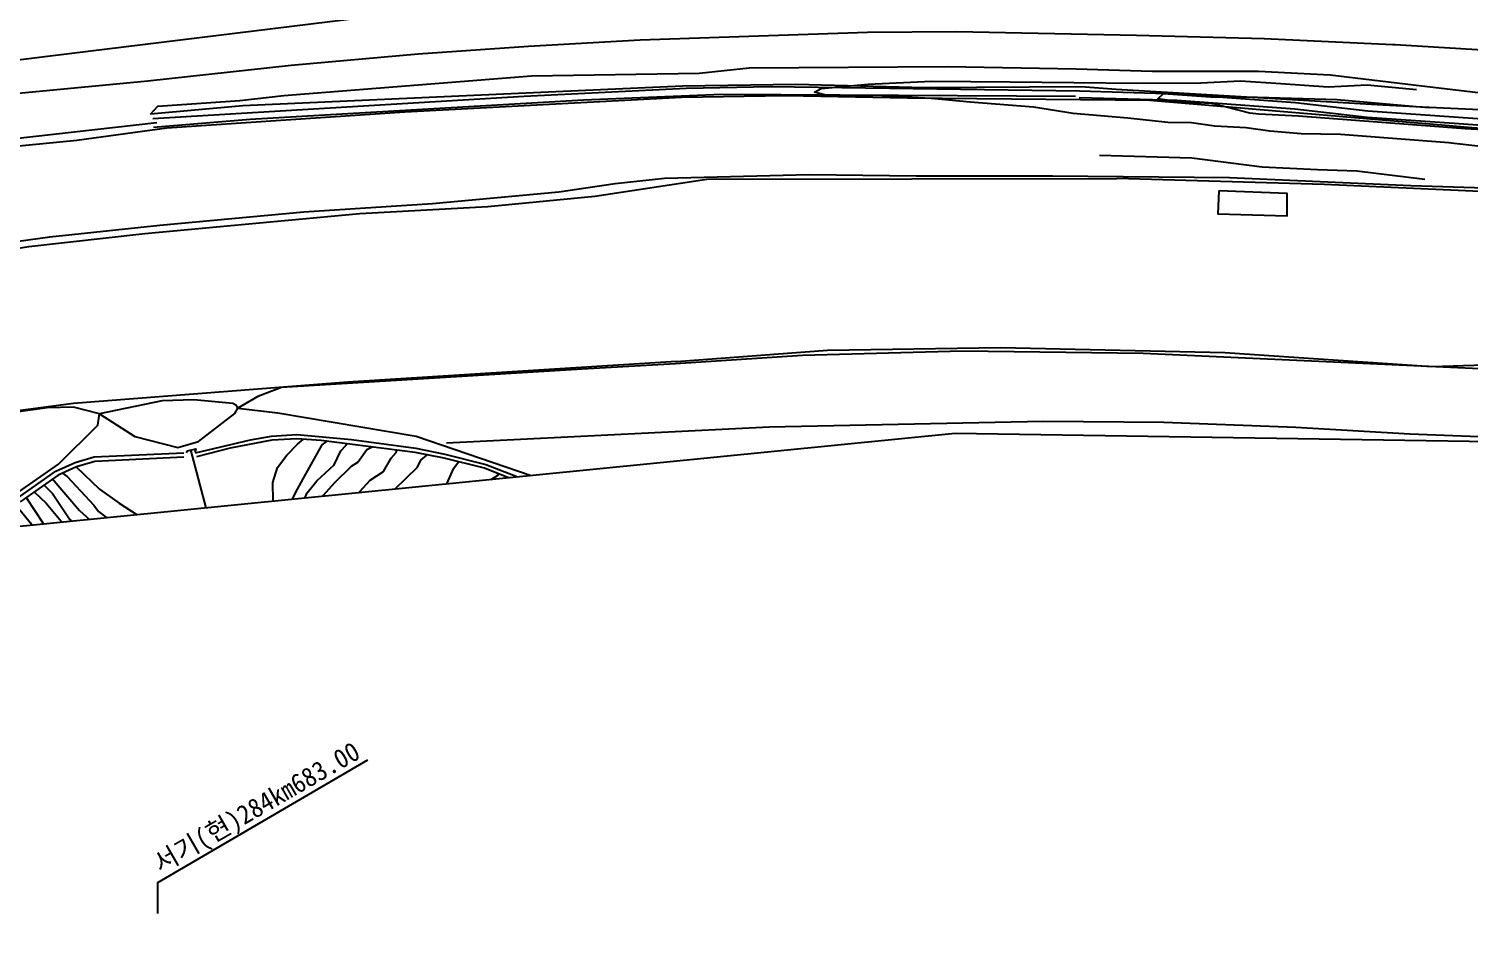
# Model space of a CAD drawing. Header units: millimetres. Extents: x 7782 to 8578, y 1103 to 1809.
# Drawn here: x 8097.9 to 8285.9, y 1363.2 to 1480.4 of the extents above; entities that cross this region are included whole.
import ezdxf
from ezdxf.enums import TextEntityAlignment as Align
from ezdxf.xclip import XClip

# ---------------------------------------------------------------- set-up
doc = ezdxf.new("R2010")
doc.units = ezdxf.units.MM
doc.header["$LTSCALE"] = 10
doc.header["$MEASUREMENT"] = 0
doc.header["$XCLIPFRAME"] = 2
doc.layers.add('TX-PAPR', color=2, linetype='Continuous', plot=False)
for name, color, linetype in [('TZ-BASE', 253, 'Continuous'), ('TZ-LEAL', 1, 'Continuous'), ('TZ-LEAT', 3, 'Continuous')]:
    doc.layers.add(name, color=color, linetype=linetype)
doc.styles.get("Standard").update_dxf_attribs({"font": 'GulimChe.ttf'})

# ---------------------------------------------------------------- blocks, each defined once
blk = doc.blocks.new('JD-FCHJF5CGNX')
at = {"layer": 'TZ-BASE'}
for points in [[(1.88, -16.49), (5.46, -16.31), (16.04, -15.84), (24.86, -15.02), (33.98, -14.53), (41, -13.88), (50.55, -13.09), (60.92, -11.92), (71.17, -10.93), (79.01, -10.05), (90.42, -8.91), (98.74, -8.06), (243.12, 9.9), (286.72, 15.24), (318.9, 18.22), (344.59, 20.01), (359.11, 20.67)], [(237.16, 4.82), (255.89, 6.63), (274.58, 8.68), (291.16, 10.14), (305.58, 11.15), (320.18, 11.96), (349.84, 12.95), (361.45, 13.07), (384.95, 12.58), (401.62, 12.14), (418.44, 11.36), (418.74, 11.35), (440.92, 10.03), (474.46, 6.99), (498.18, 4.08), (511.81, 2.22), (544.28, -3.06), (580.67, -10.26), (602.41, -15.33), (616.24, -18.8), (638.64, -24.72), (666.09, -32.85), (685.24, -39.23)]]:
    blk.add_lwpolyline(points, dxfattribs=at)
for points, elevation in [([(426.44, -1.56), (425.74, -1.48), (411.6, -0.39), (406.45, -0.31), (402.38, 0.03), (399.29, 0.47), (395.19, 0.69), (392.13, 1.13), (389.04, 1.16), (383.84, 1.72), (376.68, 2.37), (371.51, 3.17), (363.26, 3.81), (358.14, 4.31), (354.04, 4.53), (350.98, 4.68), (344.88, 4.61), (342.93, 5.12), (343.79, 5.62), (349.95, 6.17), (358.21, 6.58), (368.48, 6.48), (385.12, 6.3), (393.37, 6.34), (398.54, 6.62), (403.82, 6.28), (409.98, 5.83), (415.07, 6.08), (421.55, 5.48)], 42), ([(400.96, 2.26), (399.75, 2.4), (394.86, 3.64), (390.8, 3.83), (387.77, 4.26), (388.51, 4.94), (394.64, 4.54), (400.79, 4.47), (411.15, 4.16), (421.47, 3.25), (423.18, 3.15)], 41), ([(476.47, -10.19), (474.15, -7.75), (473.03, -6.73), (471.91, -5.94), (470.58, -5.2), (469.11, -4.58), (467.22, -4.04), (463.72, -3.38), (457.41, -2.45), (450.18, -1.5), (443.25, -0.72), (436.66, -0.13), (427.89, 0.34), (406.13, 2), (400.96, 2.26)], 41), ([(442.52, -3.03), (438.69, -2.68), (435.66, -2.62), (432.61, -2.26), (426.44, -1.56)], 42), ([(380.15, -3.09), (392.19, -3.42), (401.38, -4.6), (408.59, -4.97), (413.75, -5.15), (422.62, -6.23)], 45), ([(395.73, -7.74), (395.59, -10.73), (404.65, -11.01), (404.65, -8.1), (395.73, -7.74)], 49.64), ([(243.37, -45.42), (243.64, -45.61), (246.96, -49.47), (252.45, -54.45), (255.48, -57.26), (261.6, -61.19), (264.18, -62.87), (266.05, -63.63), (269.06, -64.06), (271.93, -65.22), (275.42, -67.38), (276.42, -67.3), (276.84, -66.38), (277.09, -60.13), (276.7, -55.04), (275.76, -51.06), (275.9, -49.04), (276.66, -47.17), (277.93, -45.6), (280.2, -43.51), (281.09, -41.68), (281.79, -40.96), (281.86, -40.77)], 56), ([(246.54, -43.8), (249.58, -46.69), (252.12, -48.52), (254.69, -50.17), (257.76, -52.92), (262.29, -57.15), (265.45, -59.71), (266.34, -60.21), (272.26, -61.58), (273.19, -61.19), (273.49, -60.2), (273.04, -57.15), (272.35, -53.08), (272.21, -45.82), (272.81, -43.89), (274.04, -42.28), (275.41, -40.81), (276.21, -40.19), (276.21, -40.19)], 54), ([(275.15, -47.16), (276.16, -45.35), (278.65, -40.9), (279.29, -40.45)], 55), ([(280.29, -45.84), (282.45, -43.7), (283.3, -43.16), (284.46, -41.52), (285.16, -41.19)], 57), ([(283.55, -47.02), (284.92, -45.51), (286.64, -44.41), (287.65, -42.66), (288.31, -41.9), (288.38, -41.6)], 58), ([(287.94, -52.71), (292.16, -49.97), (294.15, -47.67), (295.85, -43.97), (296.42, -43.13), (296.41, -43.13)], 60), ([(288.13, -46.69), (291.08, -43.81), (291.54, -42.92), (292.32, -42.28), (292.32, -42.21)], 59), ([(244.72, -44.62), (245.36, -45.06), (248.83, -48.8), (249.45, -49.6), (259.59, -57.66), (266.03, -61.42), (270.99, -63.07), (274.03, -63.89), (274.77, -63.46), (275.23, -62.48), (275.31, -60.15), (274.31, -52.2), (274.12, -49.49), (275.15, -47.16)], 55), ([(296.39, -49.46), (297.91, -48.08), (299.1, -46.46), (301.67, -44.84), (301.43, -44.61)], 61), ([(242.15, -51.09), (246.78, -56.93), (252.53, -62.9), (266.55, -73.55), (273.53, -77.26), (275.17, -77.37), (276.61, -76.52), (278.42, -71.96), (281.16, -62.7), (283.75, -52.76), (284.48, -50.69), (285.37, -49.28), (286.52, -48.01), (288.13, -46.69)], 59), ([(242.32, -46.16), (243.41, -47.27), (245.7, -50.65)], 57), ([(245.7, -50.65), (248.48, -53.55), (252.33, -57.26), (257.68, -61.33), (264.38, -65.54), (269.33, -67.24), (271.3, -68.04), (273.71, -69.48), (275.08, -70.09), (276.03, -69.89), (276.93, -68.94), (277.76, -66.33), (278.53, -57.82), (278.3, -50.8), (278.33, -49.05), (278.8, -47.48), (280.29, -45.84)], 57), ([(239.97, -47.8), (242.15, -51.09)], 59), ([(241.02, -47.06), (242.6, -48.53), (244.58, -50.9), (245.13, -51.76)], 58), ([(245.13, -51.76), (249.55, -56.86), (251.92, -59.58), (257.02, -63.51), (262.55, -67.61), (265.14, -69.07), (267.44, -70.12), (269.66, -71.07), (271.93, -72.29), (273.3, -73.36), (274.55, -73.58), (275.75, -73.06), (276.74, -71.58), (278.14, -68.88), (279.32, -64.31), (280.77, -54.54), (281.81, -50.22), (282.16, -48.72), (283.55, -47.02)], 58), ([(238.36, -49.1), (239.21, -49.44), (240.53, -51.04), (242.4, -54.61)], 60), ([(240.32, -53.16), (242.22, -56.37), (245, -59.9), (247.19, -62.59), (252.91, -68.39), (255, -70.28), (261.08, -75), (266.4, -78.91), (269.9, -81.17), (273.77, -83.23), (275.62, -84.1), (278.33, -84.98), (278.97, -85.05), (279.51, -84.89), (279.78, -84.7), (280.11, -84.28), (280.45, -83.46), (282.84, -74.22), (283.02, -73.41), (285, -64.29), (286.55, -60.35), (287.85, -57.48), (289.19, -55.2), (291.18, -53.32), (292.85, -52.39), (296.39, -49.46)], 61)]:
    blk.add_lwpolyline(points, dxfattribs=dict(at, elevation=elevation))
for points in [[(256.23, 2.25, 44.01), (257.18, 3.3, 44.01), (267.91, 4.04, 44.01), (273.65, 4.71, 44.01), (305.98, 7.27, 44.01), (327.87, 7.62, 44.01), (334.41, 8.31, 44.01), (360.29, 8.49, 44.01), (377.1, 8.17, 44.01)], [(377.1, 8.17, 44.01), (387, 7.88, 43.05), (400.88, 7.88, 42.71), (410.25, 7.39, 42.77), (421.13, 6.09, 42.61)], [(377.74, 5.82, 41.65), (357.34, 5.72, 42.11), (340.49, 6.15, 42.4), (325.68, 5.92, 42.75), (268.28, 3.35, 43.76), (256.23, 2.25, 44.01)], [(256.54, 1.71, 44.2), (305.03, 4.63, 42.83), (326.15, 5.66, 42.57), (337.16, 5.87, 42.33), (377.52, 5.29, 41.67)], [(423.17, 3.15, 40.8), (417.12, 3.44, 40.82), (382.3, 5.48, 41.38), (377.74, 5.82, 41.65)], [(421.13, 6.09, 42.61), (433.97, 4.56, 42.42), (443.55, 4.05, 42.22), (453.03, 3.33, 42.42), (459.83, 3.13, 42.31), (465.97, 2.96, 41.9)], [(355.06, 4.35, 41.95), (339.23, 4.66, 42.41), (325.58, 4.44, 42.77), (289.45, 2.54, 43.23), (258.35, 0.42, 43.83), (246.59, -1.19, 44.11), (217.69, -3.99, 44.36), (188.56, -6.42, 44.94), (162.72, -9.94, 45.66), (130.91, -13.99, 45.63), (109.01, -19.04, 45.65), (85.59, -21.76, 45.54), (37.02, -26.95, 46.5), (23.27, -31.72, 46.15), (4.64, -40.78, 49.53)], [(377.02, 4.56, 41.7), (330.81, 4.85, 42.69), (312.77, 4.09, 43.12), (269.23, 1.56, 43.77), (256.6, 0.54, 44.11)], [(424.8, 0.81, 40.66), (386.72, 4.04, 41.32), (355.06, 4.35, 41.95)], [(424.56, 1.16, 40.58), (415.08, 1.82, 40.58), (405.63, 2.92, 40.8), (390.22, 4.03, 41.25), (377.49, 4.4, 42.94)], [(377.52, 5.29, 42.94), (390.27, 4.91, 41.25), (405.71, 3.8, 40.8), (415.16, 2.71, 40.58), (423.91, 2.1, 40.58)], [(470.95, 0.88, 40.78), (470.64, 0.91, 40.78), (457.76, 1.08, 40.73), (443.9, 2.16, 40.72), (423.17, 3.15, 40.8)], [(423.91, 2.1, 40.58), (449.94, 0.28, 40.57), (470.95, -1.69, 40.54)], [(10.06, -28.02, 46.26), (60.67, -23.61, 45.4), (81.51, -21.41, 45.23), (101.08, -18.6, 45.18), (131.85, -12.61, 44.88), (193.58, -4.98, 44.28), (210.05, -3.8, 44), (232.7, -1.57, 43.72), (257.05, 1.16, 43.49)], [(470.88, -2.57, 40.54), (449.86, -0.61, 40.57), (424.56, 1.16, 40.58)], [(566.01, -18.43, 39.58), (547.47, -15.34, 39.55), (542.81, -14.72, 39.17), (536.71, -12.8, 39.22), (528.27, -10.61, 39.63), (519.68, -8.73, 39.86), (510.23, -7.34, 39.93), (499.64, -6.36, 40.03), (493.81, -6.67, 40.28), (491.02, -8.55, 40.62), (491.04, -9.35, 40.69), (492.63, -12.58, 42.25), (475.94, -10.68, 42.19), (472.91, -5.3, 40.67), (471.17, -3.17, 40.66), (469.72, -2.55, 40.67), (456.87, -1.42, 40.54), (428.77, 0.47, 40.59), (424.8, 0.81, 40.66)], [(223.55, -16.47, 52.08), (243.07, -13.75, 50.98), (257.44, -12.23, 50.32), (276.23, -10.49, 49.77), (293.03, -9.41, 49.45), (309.55, -7.87, 49.58), (316.91, -6.8, 49.04), (323.33, -6.1, 48.72), (342.29, -5.61, 47.93), (356.22, -5.79, 47.82), (373.99, -5.79, 47.26)], [(30.76, -50.37, 56.91), (35.49, -49.31, 56.41), (52.61, -44.88, 56.08), (63.97, -42.36, 55.51), (77.78, -40.42, 54.81), (92.78, -37.58, 54.13), (128.62, -32.68, 53.81), (144.2, -31.49, 53.93), (179.82, -24.09, 53.55), (190.75, -22.53, 53.22), (205.93, -21.06, 52.68), (222.98, -17.78, 51.98), (240.33, -15.02, 51.04), (255.5, -13.32, 50.46), (283.56, -10.69, 49.74), (300.29, -9.8, 49.42), (314.26, -8.43, 48.99), (328.87, -6.23, 48.4), (382.41, -6.13, 47.15)], [(373.99, -5.79, 50.03), (397.12, -6.02, 46.72), (420.77, -7.06, 46.02), (430.48, -7.36, 45.72)], [(430.86, -7.9, 45.57), (409.46, -6.94, 46.22), (382.41, -6.13, 47.15)], [(324.91, -30.01, 47.98), (344.61, -28.55, 47.98), (367.2, -28.2, 47.81), (396.52, -28.86, 47.19), (423.52, -30.7, 46.52), (440.1, -30.15, 46.63)], [(324.91, -30.01, 49.61), (282, -32.74, 50.53), (246.15, -35.52, 51.3), (227.7, -37.95, 52.43), (201.55, -42.24, 53.32), (154.7, -49.36, 54.52), (145.42, -49.57, 54.6), (132.61, -51.89, 54.68), (113.43, -55.84, 54.45), (97.55, -59.66, 54.94), (67.02, -65.94, 56.08), (30.52, -72.09, 57.04), (8.5, -74.73, 56.4)], [(452.01, -38.33, 45.22), (451.44, -37.59, 45.17), (450.74, -37.28, 44.98), (444.52, -35.41, 45.2), (440.03, -34.13, 45.54), (429.81, -30.99, 46.02), (385.82, -28.99, 47.58), (362.24, -28.67, 47.78), (341.34, -29.27, 48.17), (324.78, -30.35, 49.44), (312.57, -31.02, 49.65), (273.34, -33.41, 50.42), (270.24, -34.58, 50.77), (267.63, -36.12, 50.93)], [(262.5, -40.46, 48.27), (267.23, -36.84, 50.83), (267.63, -36.12, 50.93), (267.46, -35.78, 50.93), (266.98, -35.53, 50.95), (261.88, -35.02, 51.24), (257.73, -35.16, 51.28), (249.55, -36.85, 51.05), (254.17, -39.81, 50.04), (259.78, -41.28, 48.15)], [(249.55, -36.85, 51.05), (246.17, -35.99, 51.35), (242.75, -36.1, 51.69), (232.93, -37.41, 52.14), (183.86, -45.09, 53.61), (158.21, -49.44, 54.51), (146.13, -50.87, 54.91)], [(146.13, -50.87, 48.46), (164.63, -58.32, 64.27), (182.5, -65.86, 73.3), (192.48, -66.9, 76.15), (199.03, -66.93, 77.04), (203.66, -66.5, 77.02), (207.57, -65.43, 76.86), (220.52, -59.86, 72.06), (244.21, -43.45, 55.01), (249.36, -38.34, 51.45), (249.55, -36.85, 51.05)], [(267.63, -36.12, 50.93), (272.86, -36.72, 52.64), (290.93, -39.8, 58.53), (307.03, -45.3, 62.35), (312.14, -48.01, 63.65), (317.28, -51.54, 66.09), (326.89, -56.71, 71.02), (329.76, -57.49, 71.97), (333.69, -57.6, 72.91), (361.45, -55.67, 74.17), (381.49, -53.81, 70.14), (407.57, -49.74, 64.35), (425.76, -45.88, 59.41), (444.59, -43.59, 55.09), (451.69, -44.42, 53.22), (457.66, -46.45, 51.82)], [(294.89, -40.67, 59.3), (336.99, -38.58, 59.01), (372.83, -37.81, 58.41), (388.54, -37.96, 58)], [(388.54, -37.96, 56.63), (405.77, -38.62, 57.54), (420.67, -39.48, 57.53), (429.69, -39.81, 57.25), (434.64, -41.07, 56.95), (438.09, -42.59, 56.24), (442.65, -45.47, 54.65), (444.05, -47.19, 54.4)], [(259.78, -41.28, 48.15), (262.5, -40.46, 48.15)], [(262.1, -41.94, 48.1), (269.26, -40.24, 51.58), (272.02, -39.77, 52.72), (275.33, -39.57, 53.94), (282.45, -40.22, 56.47), (290.87, -41.35, 59.04), (294.67, -42.12, 59.91), (299.99, -43.46, 60.96), (305.56, -45.63, 62.07), (309.39, -47.4, 63.17), (312.89, -49.56, 64.35), (316.48, -52.05, 66.22), (321.11, -54.71, 68.6), (325.26, -56.61, 70.41), (329.4, -57.72, 71.9), (333.11, -58.17, 72.89), (370.87, -55.65, 72.96), (379.7, -54.65, 70.65), (390.63, -52.94, 68.2)], [(390.72, -53.49, 68.2), (379.77, -55.2, 70.65), (370.93, -56.2, 72.96), (333.09, -58.72, 72.89), (329.3, -58.27, 71.9), (325.08, -57.13, 70.41), (320.86, -55.21, 68.6), (316.18, -52.51, 66.22), (312.59, -50.02, 64.35), (309.13, -47.89, 63.17), (305.34, -46.15, 62.07), (299.82, -43.98, 60.96), (294.55, -42.66, 59.91), (290.78, -41.9, 59.04), (278.5, -40.35, 55.03), (275.33, -40.13, 53.94), (272.08, -40.32, 52.72), (266.64, -41.33, 50.02), (262.23, -42.48, 48.1)], [(238.84, -47.88, 59.2), (243.86, -44.37, 55.66), (246.38, -43.24, 53.98), (248.86, -42.49, 52.57), (260.58, -41.94, 47.84)], [(260.59, -42.52, 47.84), (248.96, -43.07, 52.57), (246.58, -43.78, 53.98), (244.15, -44.88, 55.66), (239.2, -48.34, 59.2)], [(260.91, -41.97, 47.33), (261.05, -41.7, 47.33), (262.13, -41.43, 47.33), (262, -41.92, 47.33)], [(306.65, -127.1, 72.6), (271.18, -59.18, 52.12), (263.69, -49.84, 49.44), (261.51, -41.58, 46.91)]]:
    blk.add_polyline3d(points, dxfattribs=at)

msp = doc.modelspace()

# ---------------------------------------------------------------- linework, layer by layer
at = {"layer": 'TX-PAPR', "flags": 128}
msp.add_lwpolyline([(8534.24, 1393.95), (8333.46, 1425.74), (8218.8, 1427.55), (7866, 1392.44), (7849.04, 1541.49), (8212.53, 1577.67), (8346.43, 1575.56), (8571.06, 1539.99), (8534.24, 1393.95)], dxfattribs=at)
at = {"layer": 'TZ-LEAL'}
msp.add_lwpolyline([(8142.07, 1384.9), (8114.68, 1368.87), (8114.68, 1364.87)], dxfattribs=at)

# ---------------------------------------------------------------- block references
at = {"layer": 'TZ-BASE'}
ref = msp.add_blockref('JD-FCHJF5CGNX', (7857.52, 1466.97), dxfattribs=at)
XClip(ref).set_block_clipping_path([(676.7182880347, -73.0184777296), (475.9393539433, -41.2233870279), (361.2814925293, -39.4163198931), (8.4814334429, -74.5264229504), (-8.4814334428, 74.5264229504), (355.0155153617, 110.7010635291), (488.9166336806, 108.5907127233), (713.5473948341, 73.0184777298)])

# ---------------------------------------------------------------- texts
at = {"layer": 'TZ-LEAT'}
msp.add_text('서기(현)284km683.00', height=2.5, rotation=30, dxfattribs=at).set_placement((8128.18, 1377.66), align=Align.CENTER)

doc.saveas('drawing.dxf')
